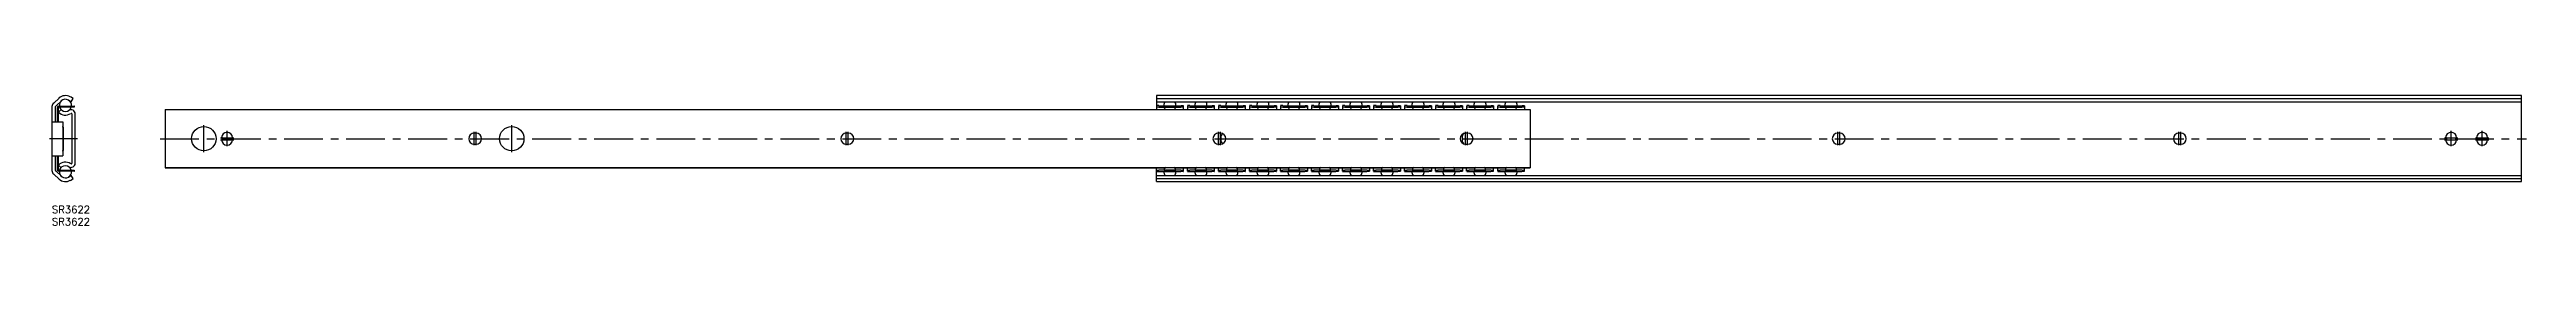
# Model space of a CAD drawing. Extents: x -1 to 1013, y -8 to 45.
import ezdxf

# ---------------------------------------------------------------- set-up
doc = ezdxf.new("R2010")
doc.units = 0
doc.header["$LTSCALE"] = 0.5
doc.linetypes.add('CENTER', pattern=[50.8, 31.75, -6.35, 6.35, -6.35])
for name, color, linetype in [('MSM_CENTER', 1, 'CENTER'), ('MSM_CONTINUOUS', 7, 'CONTINUOUS'), ('MSM_PART_NUMBER', 7, 'CONTINUOUS')]:
    doc.layers.add(name, color=color, linetype=linetype)
doc.styles.get("Standard").update_dxf_attribs({"font": 'txt.shx', "height": 3, "bigfont": 'bigfont.shx'})

# ---------------------------------------------------------------- blocks, each defined once
blk = doc.blocks.new('*U11')
at = {"layer": 'MSM_PART_NUMBER'}
blk.add_text('SR3622', height=3, dxfattribs=at).set_placement((0, -3))
blk = doc.blocks.new('*U12')
at = {"layer": 'MSM_PART_NUMBER'}
blk.add_text('SR3622', height=3, dxfattribs=at).set_placement((0, -8))

msp = doc.modelspace()

# ---------------------------------------------------------------- linework, layer by layer
at = {"layer": 'MSM_CENTER'}
for p, q in [((62.2, 22.1), (62.2, 33.1)), ((71.7, 24.5), (71.7, 30.8)), ((188.3, 22.1), (188.3, 33.1)), ((982.5, 24.5), (982.5, 30.8)), ((995.2, 24.5), (995.2, 30.8)), ((10.5, 27.6), (-1, 27.6)), ((44.3, 27.6), (1013.3, 27.6)), ((69, 28), (74.5, 28)), ((69, 27.2), (74.5, 27.2)), ((172.9, 24.9), (172.9, 30.4)), ((173.7, 24.9), (173.7, 30.4)), ((325.3, 24.9), (325.3, 30.4)), ((326.1, 24.9), (326.1, 30.4)), ((477.7, 24.9), (477.7, 30.4)), ((478.5, 24.9), (478.5, 30.4)), ((578.9, 24.9), (578.9, 30.4)), ((579.7, 24.9), (579.7, 30.4)), ((731.3, 24.9), (731.3, 30.4)), ((732.1, 24.9), (732.1, 30.4)), ((871, 24.9), (871, 30.4)), ((871.8, 24.9), (871.8, 30.4)), ((979.8, 28), (985.3, 28)), ((979.8, 27.2), (985.3, 27.2)), ((992.5, 28), (998, 28)), ((992.5, 27.2), (998, 27.2))]:
    msp.add_line(p, q, dxfattribs=at)
at = {"layer": 'MSM_CONTINUOUS'}
for p, q in [((0, 40.8), (0, 14.5)), ((2.9, 44.3), (0.7, 42.2)), ((1.5, 34.6), (1.5, 40.8)), ((1.7, 41.1), (3.9, 43.1)), ((2.7, 41), (9.1, 41.1)), ((9.1, 40.6), (2.7, 40.5)), ((6.8, 43.5), (7.9, 42.8)), ((8.7, 44.1), (7.6, 44.8)), ((7.9, 42.8), (8.7, 44.1)), ((9.1, 41.1), (9.1, 40.6)), ((452.3, 45.3), (452.3, 39.6)), ((1011.3, 45.3), (452.3, 45.3)), ((452.3, 44.1), (1011.3, 44.1)), ((452.3, 42.8), (1011.3, 42.8)), ((453.3, 41.1), (462.3, 41.1)), ((453.3, 40.6), (462.3, 40.6)), ((463.3, 41.1), (463.3, 39.6)), ((465, 41.1), (465, 39.6)), ((466, 41.1), (475, 41.1)), ((466, 40.6), (475, 40.6)), ((476, 41.1), (476, 39.6)), ((477.7, 41.1), (477.7, 39.6)), ((478.7, 41.1), (487.7, 41.1)), ((478.7, 40.6), (487.7, 40.6)), ((488.7, 41.1), (488.7, 39.6)), ((490.4, 41.1), (490.4, 39.6)), ((491.4, 41.1), (500.4, 41.1)), ((491.4, 40.6), (500.4, 40.6)), ((501.4, 41.1), (501.4, 39.6)), ((503.1, 41.1), (503.1, 39.6)), ((504.1, 41.1), (513.1, 41.1)), ((504.1, 40.6), (513.1, 40.6)), ((514.1, 41.1), (514.1, 39.6)), ((515.8, 41.1), (515.8, 39.6)), ((516.8, 41.1), (525.8, 41.1)), ((516.8, 40.6), (525.8, 40.6)), ((526.8, 41.1), (526.8, 39.6)), ((528.5, 41.1), (528.5, 39.6)), ((529.5, 41.1), (538.5, 41.1)), ((529.5, 40.6), (538.5, 40.6)), ((539.5, 41.1), (539.5, 39.6)), ((541.2, 41.1), (541.2, 39.6)), ((542.2, 41.1), (551.2, 41.1)), ((542.2, 40.6), (551.2, 40.6)), ((552.2, 41.1), (552.2, 39.6)), ((553.9, 41.1), (553.9, 39.6)), ((554.9, 41.1), (563.9, 41.1)), ((554.9, 40.6), (563.9, 40.6)), ((564.9, 41.1), (564.9, 39.6)), ((566.6, 41.1), (566.6, 39.6)), ((567.6, 41.1), (576.6, 41.1)), ((567.6, 40.6), (576.6, 40.6)), ((577.6, 41.1), (577.6, 39.6)), ((579.3, 41.1), (579.3, 39.6)), ((580.3, 41.1), (589.3, 41.1)), ((580.3, 40.6), (589.3, 40.6)), ((590.3, 41.1), (590.3, 39.6)), ((592, 41.1), (592, 39.6)), ((593, 41.1), (602, 41.1)), ((593, 40.6), (602, 40.6)), ((603, 41.1), (603, 39.6)), ((1011.3, 10), (1011.3, 45.3)), ((0, 34.6), (4.5, 34.6)), ((2.1, 40.3), (2.1, 34.6)), ((2.6, 37.6), (2.1, 37.6)), ((2.6, 40.3), (2.6, 34.6)), ((3.8, 39.6), (2.7, 38.5)), ((4.5, 34.6), (4.5, 20.6)), ((4.6, 32.4), (4.6, 22.8)), ((8.1, 37.8), (8.1, 17.5)), ((9.5, 17.5), (9.5, 37.8)), ((46.3, 39.6), (46.3, 15.7)), ((46.3, 39.6), (456, 39.6)), ((605.3, 39.5), (46.3, 39.5)), ((459.6, 39.6), (468.7, 39.6)), ((472.3, 39.6), (481.4, 39.6)), ((485, 39.6), (494.1, 39.6)), ((497.7, 39.6), (506.8, 39.6)), ((510.4, 39.6), (519.5, 39.6)), ((523.1, 39.6), (532.2, 39.6)), ((535.8, 39.6), (544.9, 39.6)), ((548.5, 39.6), (557.6, 39.6)), ((561.2, 39.6), (570.3, 39.6)), ((573.9, 39.6), (583, 39.6)), ((586.6, 39.6), (595.7, 39.6)), ((599.3, 39.6), (605.3, 39.6)), ((605.3, 39.6), (605.3, 15.7)), ((0, 20.6), (4.5, 20.6)), ((1.5, 14.5), (1.5, 20.6)), ((2.1, 20.6), (2.1, 15)), ((2.6, 20.6), (2.6, 15)), ((69.5, 28), (69.5, 27.2)), ((74, 27.2), (74, 28)), ((173.7, 29.9), (172.9, 29.9)), ((172.9, 25.4), (173.7, 25.4)), ((326.1, 29.9), (325.3, 29.9)), ((325.3, 25.4), (326.1, 25.4)), ((478.5, 29.9), (477.7, 29.9)), ((477.7, 25.4), (478.5, 25.4)), ((478.7, 28), (478.7, 27.2)), ((577.5, 28), (577.5, 27.2)), ((579.7, 29.9), (578.9, 29.9)), ((578.9, 25.4), (579.7, 25.4)), ((732.1, 29.9), (731.3, 29.9)), ((731.3, 25.4), (732.1, 25.4)), ((871.8, 29.9), (871, 29.9)), ((871, 25.4), (871.8, 25.4)), ((980.3, 28), (980.3, 27.2)), ((984.8, 27.2), (984.8, 28)), ((993, 28), (993, 27.2)), ((997.5, 27.2), (997.5, 28)), ((0.7, 13.1), (2.9, 11)), ((3.9, 12.2), (1.7, 14.2)), ((2.6, 17.6), (2.1, 17.6)), ((2.7, 16.8), (3.8, 15.7)), ((2.7, 14.8), (9.1, 14.7)), ((9.1, 14.1), (2.7, 14.3)), ((7.9, 12.5), (6.8, 11.8)), ((7.6, 10.5), (8.7, 11.2)), ((8.7, 11.2), (7.9, 12.5)), ((9.1, 14.7), (9.1, 14.1)), ((46.3, 15.8), (605.3, 15.8)), ((46.3, 15.7), (456, 15.7)), ((452.3, 10), (452.3, 15.7)), ((452.3, 12.5), (1011.3, 12.5)), ((452.3, 11.2), (1011.3, 11.2)), ((462.3, 14.7), (453.3, 14.7)), ((453.3, 14.1), (462.3, 14.1)), ((459.6, 15.7), (468.7, 15.7)), ((463.3, 15.7), (463.3, 14.2)), ((465, 14.2), (465, 15.7)), ((475, 14.7), (466, 14.7)), ((466, 14.1), (475, 14.1)), ((472.3, 15.7), (481.4, 15.7)), ((476, 15.7), (476, 14.2)), ((477.7, 14.2), (477.7, 15.7)), ((487.7, 14.7), (478.7, 14.7)), ((478.7, 14.1), (487.7, 14.1)), ((485, 15.7), (494.1, 15.7)), ((488.7, 15.7), (488.7, 14.2)), ((490.4, 14.2), (490.4, 15.7)), ((500.4, 14.7), (491.4, 14.7)), ((491.4, 14.1), (500.4, 14.1)), ((497.7, 15.7), (506.8, 15.7)), ((501.4, 15.7), (501.4, 14.2)), ((503.1, 14.2), (503.1, 15.7)), ((513.1, 14.7), (504.1, 14.7)), ((504.1, 14.1), (513.1, 14.1)), ((510.4, 15.7), (519.5, 15.7)), ((514.1, 15.7), (514.1, 14.2)), ((515.8, 14.2), (515.8, 15.7)), ((525.8, 14.7), (516.8, 14.7)), ((516.8, 14.1), (525.8, 14.1)), ((523.1, 15.7), (532.2, 15.7)), ((526.8, 15.7), (526.8, 14.2)), ((528.5, 14.2), (528.5, 15.7)), ((538.5, 14.7), (529.5, 14.7)), ((529.5, 14.1), (538.5, 14.1)), ((535.8, 15.7), (544.9, 15.7)), ((539.5, 15.7), (539.5, 14.2)), ((541.2, 14.2), (541.2, 15.7)), ((551.2, 14.7), (542.2, 14.7)), ((542.2, 14.1), (551.2, 14.1)), ((548.5, 15.7), (557.6, 15.7)), ((552.2, 15.7), (552.2, 14.2)), ((553.9, 14.2), (553.9, 15.7)), ((563.9, 14.7), (554.9, 14.7)), ((554.9, 14.1), (563.9, 14.1)), ((561.2, 15.7), (570.3, 15.7)), ((564.9, 15.7), (564.9, 14.2)), ((566.6, 14.2), (566.6, 15.7)), ((576.6, 14.7), (567.6, 14.7)), ((567.6, 14.1), (576.6, 14.1)), ((573.9, 15.7), (583, 15.7)), ((577.6, 15.7), (577.6, 14.2)), ((579.3, 14.2), (579.3, 15.7)), ((589.3, 14.7), (580.3, 14.7)), ((580.3, 14.1), (589.3, 14.1)), ((586.6, 15.7), (595.7, 15.7)), ((590.3, 14.2), (590.3, 15.7)), ((592, 15.7), (592, 14.2)), ((602, 14.7), (593, 14.7)), ((593, 14.1), (602, 14.1)), ((599.3, 15.7), (605.3, 15.7)), ((603, 14.2), (603, 15.7)), ((452.3, 10), (1011.3, 10))]:
    msp.add_line(p, q, dxfattribs=at)
for centre in [(62.2, 27.6), (188.3, 27.6)]:
    msp.add_circle(centre, 5, dxfattribs=at)
for centre, radius, start, end in [((2, 40.8), 2, 132.3876, 180), ((2, 40.8), 0.5, 132.3876, 180), ((2.8, 40.3), 0.7, 91, 180), ((5.5, 41.3), 4, 59.9944, 132.3876), ((5.5, 41.3), 2.5, 132.3876, 185.8429), ((5.5, 41.3), 2.5, 197.5244, 344.4756), ((5.5, 41.3), 2.5, 59.9944, 132.3876), ((5.5, 41.3), 2.5, 356.1571, 59.9944), ((452.4, 41), 0.162, 91.4451, 103.6598), ((452.4, 40.5), 0.146, 90.7713, 104.3337), ((453.2, 13.4), 27.8, 89.771, 91.7637), ((453.2, 13.9), 26.7, 89.7322, 91.8025), ((457.8, 41.3), 2.5, 143.1005, 183.4398), ((457.8, 41.3), 2.5, 196.527, 227.6115), ((457.8, -27.7), 68.3, 87.9899, 92.0101), ((457.8, 41.3), 2.5, 312.3885, 343.473), ((457.8, 41.3), 2.5, 356.5602, 36.8995), ((462.5, 10), 31.1, 88.5285, 90.1972), ((462.5, 16.1), 24.5, 88.0921, 90.3547), ((463.3, 40.6), 0.512, 80.2329, 90.7634), ((463.3, 40.5), 0.112, 74.0315, 90.4072), ((465.1, 41), 0.162, 91.4451, 103.6598), ((465.1, 40.5), 0.146, 90.7713, 104.3337), ((465.9, 13.4), 27.8, 89.771, 91.7637), ((465.9, 13.9), 26.7, 89.7322, 91.8025), ((470.5, 41.3), 2.5, 143.1005, 183.4398), ((470.5, 41.3), 2.5, 196.527, 227.6115), ((470.5, -27.7), 68.3, 87.9899, 92.0101), ((470.5, 41.3), 2.5, 312.3885, 343.473), ((470.5, 41.3), 2.5, 356.5602, 36.8995), ((475.2, 10), 31.1, 88.5285, 90.1972), ((475.2, 16.1), 24.5, 88.0921, 90.3547), ((476, 40.6), 0.512, 80.2329, 90.7634), ((476, 40.5), 0.112, 74.0315, 90.4072), ((477.8, 41), 0.162, 91.4451, 103.6598), ((477.8, 40.5), 0.146, 90.7713, 104.3337), ((478.6, 13.4), 27.8, 89.771, 91.7637), ((478.6, 13.9), 26.7, 89.7322, 91.8025), ((483.2, 41.3), 2.5, 143.1005, 183.4398), ((483.2, 41.3), 2.5, 196.527, 227.6115), ((483.2, -27.7), 68.3, 87.9899, 92.0101), ((483.2, 41.3), 2.5, 312.3885, 343.473), ((483.2, 41.3), 2.5, 356.5602, 36.8995), ((487.9, 10), 31.1, 88.5285, 90.1972), ((487.9, 16.1), 24.5, 88.0921, 90.3547), ((488.7, 40.6), 0.512, 80.2329, 90.7634), ((488.7, 40.5), 0.112, 74.0315, 90.4072), ((490.5, 41), 0.162, 91.4451, 103.6598), ((490.5, 40.5), 0.146, 90.7713, 104.3337), ((491.3, 13.4), 27.8, 89.771, 91.7637), ((491.3, 13.9), 26.7, 89.7322, 91.8025), ((495.9, 41.3), 2.5, 143.1005, 183.4398), ((495.9, 41.3), 2.5, 196.527, 227.6115), ((495.9, -27.7), 68.3, 87.9899, 92.0101), ((495.9, 41.3), 2.5, 312.3885, 343.473), ((495.9, 41.3), 2.5, 356.5602, 36.8995), ((500.6, 10), 31.1, 88.5285, 90.1972), ((500.6, 16.1), 24.5, 88.0921, 90.3547), ((501.4, 40.6), 0.512, 80.2329, 90.7634), ((501.4, 40.5), 0.112, 74.0315, 90.4072), ((503.2, 41), 0.162, 91.4451, 103.6598), ((503.2, 40.5), 0.146, 90.7713, 104.3337), ((504, 13.4), 27.8, 89.771, 91.7637), ((504, 13.9), 26.7, 89.7322, 91.8025), ((508.6, 41.3), 2.5, 143.1005, 183.4398), ((508.6, 41.3), 2.5, 196.527, 227.6115), ((508.6, -27.7), 68.3, 87.9899, 92.0101), ((508.6, 41.3), 2.5, 312.3885, 343.473), ((508.6, 41.3), 2.5, 356.5602, 36.8995), ((513.3, 10), 31.1, 88.5285, 90.1972), ((513.3, 16.1), 24.5, 88.0921, 90.3547), ((514.1, 40.6), 0.512, 80.2329, 90.7634), ((514.1, 40.5), 0.112, 74.0315, 90.4072), ((515.9, 41), 0.162, 91.4451, 103.6598), ((515.9, 40.5), 0.146, 90.7713, 104.3337), ((516.7, 13.4), 27.8, 89.771, 91.7637), ((516.7, 13.9), 26.7, 89.7322, 91.8025), ((521.3, 41.3), 2.5, 143.1005, 183.4398), ((521.3, 41.3), 2.5, 196.527, 227.6115), ((521.3, -27.7), 68.3, 87.9899, 92.0101), ((521.3, 41.3), 2.5, 312.3885, 343.473), ((521.3, 41.3), 2.5, 356.5602, 36.8995), ((526, 10), 31.1, 88.5285, 90.1972), ((526, 16.1), 24.5, 88.0921, 90.3547), ((526.8, 40.6), 0.512, 80.2329, 90.7634), ((526.8, 40.5), 0.112, 74.0315, 90.4072), ((528.6, 41), 0.162, 91.4451, 103.6598), ((528.6, 40.5), 0.146, 90.7713, 104.3337), ((529.4, 13.4), 27.8, 89.771, 91.7637), ((529.4, 13.9), 26.7, 89.7322, 91.8025), ((534, 41.3), 2.5, 143.1005, 183.4398), ((534, 41.3), 2.5, 196.527, 227.6115), ((534, -27.7), 68.3, 87.9899, 92.0101), ((534, 41.3), 2.5, 312.3885, 343.473), ((534, 41.3), 2.5, 356.5602, 36.8995), ((538.7, 10), 31.1, 88.5285, 90.1972), ((538.7, 16.1), 24.5, 88.0921, 90.3547), ((539.5, 40.6), 0.512, 80.2329, 90.7634), ((539.5, 40.5), 0.112, 74.0315, 90.4072), ((541.3, 41), 0.162, 91.4451, 103.6598), ((541.3, 40.5), 0.146, 90.7713, 104.3337), ((542.1, 13.4), 27.8, 89.771, 91.7637), ((542.1, 13.9), 26.7, 89.7322, 91.8025), ((546.7, 41.3), 2.5, 143.1005, 183.4398), ((546.7, 41.3), 2.5, 196.527, 227.6115), ((546.7, -27.7), 68.3, 87.9899, 92.0101), ((546.7, 41.3), 2.5, 312.3885, 343.473), ((546.7, 41.3), 2.5, 356.5602, 36.8995), ((551.4, 10), 31.1, 88.5285, 90.1972), ((551.4, 16.1), 24.5, 88.0921, 90.3547), ((552.2, 40.6), 0.512, 80.2329, 90.7634), ((552.2, 40.5), 0.112, 74.0315, 90.4072), ((554, 41), 0.162, 91.4451, 103.6598), ((554, 40.5), 0.146, 90.7713, 104.3337), ((554.8, 13.4), 27.8, 89.771, 91.7637), ((554.8, 13.9), 26.7, 89.7322, 91.8025), ((559.4, 41.3), 2.5, 143.1005, 183.4398), ((559.4, 41.3), 2.5, 196.527, 227.6115), ((559.4, -27.7), 68.3, 87.9899, 92.0101), ((559.4, 41.3), 2.5, 312.3885, 343.473), ((559.4, 41.3), 2.5, 356.5602, 36.8995), ((564.1, 10), 31.1, 88.5285, 90.1972), ((564.1, 16.1), 24.5, 88.0921, 90.3547), ((564.9, 40.6), 0.512, 80.2329, 90.7634), ((564.9, 40.5), 0.112, 74.0315, 90.4072), ((566.7, 41), 0.162, 91.4451, 103.6598), ((566.7, 40.5), 0.146, 90.7713, 104.3337), ((567.5, 13.4), 27.8, 89.771, 91.7637), ((567.5, 13.9), 26.7, 89.7322, 91.8025), ((572.1, 41.3), 2.5, 143.1005, 183.4398), ((572.1, 41.3), 2.5, 196.527, 227.6115), ((572.1, -27.7), 68.3, 87.9899, 92.0101), ((572.1, 41.3), 2.5, 312.3885, 343.473), ((572.1, 41.3), 2.5, 356.5602, 36.8995), ((576.8, 10), 31.1, 88.5285, 90.1972), ((576.8, 16.1), 24.5, 88.0921, 90.3547), ((577.6, 40.6), 0.512, 80.2329, 90.7634), ((577.6, 40.5), 0.112, 74.0315, 90.4072), ((579.4, 41), 0.162, 91.4451, 103.6598), ((579.4, 40.5), 0.146, 90.7713, 104.3337), ((580.2, 13.4), 27.8, 89.771, 91.7637), ((580.2, 13.9), 26.7, 89.7322, 91.8025), ((584.8, 41.3), 2.5, 143.1005, 183.4398), ((584.8, 41.3), 2.5, 196.527, 227.6115), ((584.8, -27.7), 68.3, 87.9899, 92.0101), ((584.8, 41.3), 2.5, 312.3885, 343.473), ((584.8, 41.3), 2.5, 356.5602, 36.8995), ((589.5, 10), 31.1, 88.5285, 90.1972), ((589.5, 16.1), 24.5, 88.0921, 90.3547), ((590.3, 40.6), 0.512, 80.2329, 90.7634), ((590.3, 40.5), 0.112, 74.0315, 90.4072), ((592.1, 41), 0.162, 91.4451, 103.6598), ((592.1, 40.5), 0.146, 90.7713, 104.3337), ((592.9, 13.4), 27.8, 89.771, 91.7637), ((592.9, 13.9), 26.7, 89.7322, 91.8025), ((597.5, 41.3), 2.5, 143.1005, 183.4398), ((597.5, 41.3), 2.5, 196.527, 227.6115), ((597.5, -27.7), 68.3, 87.9899, 92.0101), ((597.5, 41.3), 2.5, 312.3885, 343.473), ((597.5, 41.3), 2.5, 356.5602, 36.8995), ((602.2, 10), 31.1, 88.5285, 90.1972), ((602.2, 16.1), 24.5, 88.0921, 90.3547), ((603, 40.6), 0.512, 80.2329, 90.7634), ((603, 40.5), 0.112, 74.0315, 90.4072), ((2.8, 40.3), 0.2, 91, 180), ((5.5, 41.3), 4, 223.95, 303.2038), ((3.8, 32.4), 0.7, 0, 21.7868), ((7.8, 37.8), 1.7, 360, 122.3924), ((7.9, 37.8), 0.2, 0, 123.2038), ((3.8, 22.8), 0.7, 338.2132, 360), ((71.7, 28), 2.25, 0, 180), ((71.7, 27.2), 2.25, 180, 360), ((172.9, 27.6), 2.25, 90, 270), ((173.7, 27.6), 2.25, 270, 90), ((325.3, 27.6), 2.25, 90, 270), ((326.1, 27.6), 2.25, 270, 90), ((477.7, 27.6), 2.25, 90, 270), ((478.5, 27.6), 2.25, 270, 90), ((480.9, 28), 2.25, 132.1929, 180), ((480.9, 27.2), 2.25, 180, 227.8071), ((578.9, 27.6), 2.25, 90, 270), ((579.7, 28), 2.25, 128.0296, 180), ((579.7, 27.2), 2.25, 180, 231.9704), ((579.7, 27.6), 2.25, 270, 90), ((731.3, 27.6), 2.25, 90, 270), ((732.1, 27.6), 2.25, 270, 90), ((871, 27.6), 2.25, 90, 270), ((871.8, 27.6), 2.25, 270, 90), ((982.5, 28), 2.25, 360, 180), ((982.5, 27.2), 2.25, 180, 0), ((995.2, 28), 2.25, 0, 180), ((995.2, 27.2), 2.25, 180, 0), ((2, 14.5), 2, 180, 227.6124), ((2, 14.5), 0.5, 180, 227.6124), ((2.8, 15), 0.7, 180, 269), ((2.8, 15), 0.2, 180, 269), ((5.5, 14), 4, 56.7962, 136.05), ((5.5, 14), 4, 227.6124, 300.0056), ((5.5, 14), 2.5, 174.1571, 3.8429), ((5.5, 14), 2.5, 15.5244, 162.4756), ((7.8, 17.5), 1.7, 237.6076, 0), ((7.9, 17.5), 0.2, 236.7962, 0), ((452.4, 14.8), 0.146, 255.6663, 269.2287), ((452.4, 14.3), 0.162, 256.3402, 268.5549), ((453.2, 41.4), 26.7, 268.1975, 270.2678), ((453.2, 41.9), 27.8, 268.2363, 270.229), ((457.8, 14), 2.5, 176.5602, 216.8995), ((457.8, 14), 2.5, 132.3885, 163.473), ((457.8, 83), 68.3, 267.9899, 272.0101), ((457.8, 14), 2.5, 16.527, 47.6115), ((457.8, 14), 2.5, 323.1005, 3.4398), ((462.5, 39.2), 24.5, 269.6453, 271.9079), ((462.5, 45.3), 31.1, 269.8028, 271.4715), ((463.3, 14.8), 0.112, 269.5928, 285.9685), ((463.3, 14.7), 0.512, 269.2366, 279.7671), ((465.1, 14.8), 0.146, 255.6663, 269.2287), ((465.1, 14.3), 0.162, 256.3402, 268.5549), ((465.9, 41.4), 26.7, 268.1975, 270.2678), ((465.9, 41.9), 27.8, 268.2363, 270.229), ((470.5, 14), 2.5, 176.5602, 216.8995), ((470.5, 14), 2.5, 132.3885, 163.473), ((470.5, 83), 68.3, 267.9899, 272.0101), ((470.5, 14), 2.5, 16.527, 47.6115), ((470.5, 14), 2.5, 323.1005, 3.4398), ((475.2, 39.2), 24.5, 269.6453, 271.9079), ((475.2, 45.3), 31.1, 269.8028, 271.4715), ((476, 14.8), 0.112, 269.5928, 285.9685), ((476, 14.7), 0.512, 269.2366, 279.7671), ((477.8, 14.8), 0.146, 255.6663, 269.2287), ((477.8, 14.3), 0.162, 256.3402, 268.5549), ((478.6, 41.4), 26.7, 268.1975, 270.2678), ((478.6, 41.9), 27.8, 268.2363, 270.229), ((483.2, 14), 2.5, 176.5602, 216.8995), ((483.2, 14), 2.5, 132.3885, 163.473), ((483.2, 83), 68.3, 267.9899, 272.0101), ((483.2, 14), 2.5, 16.527, 47.6115), ((483.2, 14), 2.5, 323.1005, 3.4398), ((487.9, 39.2), 24.5, 269.6453, 271.9079), ((487.9, 45.3), 31.1, 269.8028, 271.4715), ((488.7, 14.8), 0.112, 269.5928, 285.9685), ((488.7, 14.7), 0.512, 269.2366, 279.7671), ((490.5, 14.8), 0.146, 255.6663, 269.2287), ((490.5, 14.3), 0.162, 256.3402, 268.5549), ((491.3, 41.4), 26.7, 268.1975, 270.2678), ((491.3, 41.9), 27.8, 268.2363, 270.229), ((495.9, 14), 2.5, 176.5602, 216.8995), ((495.9, 14), 2.5, 132.3885, 163.473), ((495.9, 83), 68.3, 267.9899, 272.0101), ((495.9, 14), 2.5, 16.527, 47.6115), ((495.9, 14), 2.5, 323.1005, 3.4398), ((500.6, 39.2), 24.5, 269.6453, 271.9079), ((500.6, 45.3), 31.1, 269.8028, 271.4715), ((501.4, 14.8), 0.112, 269.5928, 285.9685), ((501.4, 14.7), 0.512, 269.2366, 279.7671), ((503.2, 14.8), 0.146, 255.6663, 269.2287), ((503.2, 14.3), 0.162, 256.3402, 268.5549), ((504, 41.4), 26.7, 268.1975, 270.2678), ((504, 41.9), 27.8, 268.2363, 270.229), ((508.6, 14), 2.5, 176.5602, 216.8995), ((508.6, 14), 2.5, 132.3885, 163.473), ((508.6, 83), 68.3, 267.9899, 272.0101), ((508.6, 14), 2.5, 16.527, 47.6115), ((508.6, 14), 2.5, 323.1005, 3.4398), ((513.3, 39.2), 24.5, 269.6453, 271.9079), ((513.3, 45.3), 31.1, 269.8028, 271.4715), ((514.1, 14.8), 0.112, 269.5928, 285.9685), ((514.1, 14.7), 0.512, 269.2366, 279.7671), ((515.9, 14.8), 0.146, 255.6663, 269.2287), ((515.9, 14.3), 0.162, 256.3402, 268.5549), ((516.7, 41.4), 26.7, 268.1975, 270.2678), ((516.7, 41.9), 27.8, 268.2363, 270.229), ((521.3, 14), 2.5, 176.5602, 216.8995), ((521.3, 14), 2.5, 132.3885, 163.473), ((521.3, 83), 68.3, 267.9899, 272.0101), ((521.3, 14), 2.5, 16.527, 47.6115), ((521.3, 14), 2.5, 323.1005, 3.4398), ((526, 39.2), 24.5, 269.6453, 271.9079), ((526, 45.3), 31.1, 269.8028, 271.4715), ((526.8, 14.8), 0.112, 269.5928, 285.9685), ((526.8, 14.7), 0.512, 269.2366, 279.7671), ((528.6, 14.8), 0.146, 255.6663, 269.2287), ((528.6, 14.3), 0.162, 256.3402, 268.5549), ((529.4, 41.4), 26.7, 268.1975, 270.2678), ((529.4, 41.9), 27.8, 268.2363, 270.229), ((534, 14), 2.5, 176.5602, 216.8995), ((534, 14), 2.5, 132.3885, 163.473), ((534, 83), 68.3, 267.9899, 272.0101), ((534, 14), 2.5, 16.527, 47.6115), ((534, 14), 2.5, 323.1005, 3.4398), ((538.7, 39.2), 24.5, 269.6453, 271.9079), ((538.7, 45.3), 31.1, 269.8028, 271.4715), ((539.5, 14.8), 0.112, 269.5928, 285.9685), ((539.5, 14.7), 0.512, 269.2366, 279.7671), ((541.3, 14.8), 0.146, 255.6663, 269.2287), ((541.3, 14.3), 0.162, 256.3402, 268.5549), ((542.1, 41.4), 26.7, 268.1975, 270.2678), ((542.1, 41.9), 27.8, 268.2363, 270.229), ((546.7, 14), 2.5, 176.5602, 216.8995), ((546.7, 14), 2.5, 132.3885, 163.473), ((546.7, 83), 68.3, 267.9899, 272.0101), ((546.7, 14), 2.5, 16.527, 47.6115), ((546.7, 14), 2.5, 323.1005, 3.4398), ((551.4, 39.2), 24.5, 269.6453, 271.9079), ((551.4, 45.3), 31.1, 269.8028, 271.4715), ((552.2, 14.8), 0.112, 269.5928, 285.9685), ((552.2, 14.7), 0.512, 269.2366, 279.7671), ((554, 14.8), 0.146, 255.6663, 269.2287), ((554, 14.3), 0.162, 256.3402, 268.5549), ((554.8, 41.4), 26.7, 268.1975, 270.2678), ((554.8, 41.9), 27.8, 268.2363, 270.229), ((559.4, 14), 2.5, 176.5602, 216.8995), ((559.4, 14), 2.5, 132.3885, 163.473), ((559.4, 83), 68.3, 267.9899, 272.0101), ((559.4, 14), 2.5, 16.527, 47.6115), ((559.4, 14), 2.5, 323.1005, 3.4398), ((564.1, 39.2), 24.5, 269.6453, 271.9079), ((564.1, 45.3), 31.1, 269.8028, 271.4715), ((564.9, 14.8), 0.112, 269.5928, 285.9685), ((564.9, 14.7), 0.512, 269.2366, 279.7671), ((566.7, 14.8), 0.146, 255.6663, 269.2287), ((566.7, 14.3), 0.162, 256.3402, 268.5549), ((567.5, 41.4), 26.7, 268.1975, 270.2678), ((567.5, 41.9), 27.8, 268.2363, 270.229), ((572.1, 14), 2.5, 176.5602, 216.8995), ((572.1, 14), 2.5, 132.3885, 163.473), ((572.1, 83), 68.3, 267.9899, 272.0101), ((572.1, 14), 2.5, 16.527, 47.6115), ((572.1, 14), 2.5, 323.1005, 3.4398), ((576.8, 39.2), 24.5, 269.6453, 271.9079), ((576.8, 45.3), 31.1, 269.8028, 271.4715), ((577.6, 14.8), 0.112, 269.5928, 285.9685), ((577.6, 14.7), 0.512, 269.2366, 279.7671), ((579.4, 14.8), 0.146, 255.6663, 269.2287), ((579.4, 14.3), 0.162, 256.3402, 268.5549), ((580.2, 41.4), 26.7, 268.1975, 270.2678), ((580.2, 41.9), 27.8, 268.2363, 270.229), ((584.8, 14), 2.5, 176.5602, 216.8995), ((584.8, 14), 2.5, 132.3885, 163.473), ((584.8, 83), 68.3, 267.9899, 272.0101), ((584.8, 14), 2.5, 16.527, 47.6115), ((584.8, 14), 2.5, 323.1005, 3.4398), ((589.5, 39.2), 24.5, 269.6453, 271.9079), ((589.5, 45.3), 31.1, 269.8028, 271.4715), ((590.3, 14.8), 0.112, 269.5928, 285.9685), ((590.3, 14.7), 0.512, 269.2366, 279.7671), ((592.1, 14.8), 0.146, 255.6663, 269.2287), ((592.1, 14.3), 0.162, 256.3402, 268.5549), ((592.9, 41.4), 26.7, 268.1975, 270.2678), ((592.9, 41.9), 27.8, 268.2363, 270.229), ((597.5, 14), 2.5, 176.5602, 216.8995), ((597.5, 14), 2.5, 132.3885, 163.473), ((597.5, 83), 68.3, 267.9899, 272.0101), ((597.5, 14), 2.5, 16.527, 47.6115), ((597.5, 14), 2.5, 323.1005, 3.4398), ((602.2, 39.2), 24.5, 269.6453, 271.9079), ((602.2, 45.3), 31.1, 269.8028, 271.4715), ((603, 14.8), 0.112, 269.5928, 285.9685), ((603, 14.7), 0.512, 269.2366, 279.7671)]:
    msp.add_arc(centre, radius, start, end, dxfattribs=at)

# ---------------------------------------------------------------- block references
for name in ['*U11', '*U12']:
    msp.add_blockref(name, (0, 0), dxfattribs=at)

doc.saveas('drawing.dxf')
